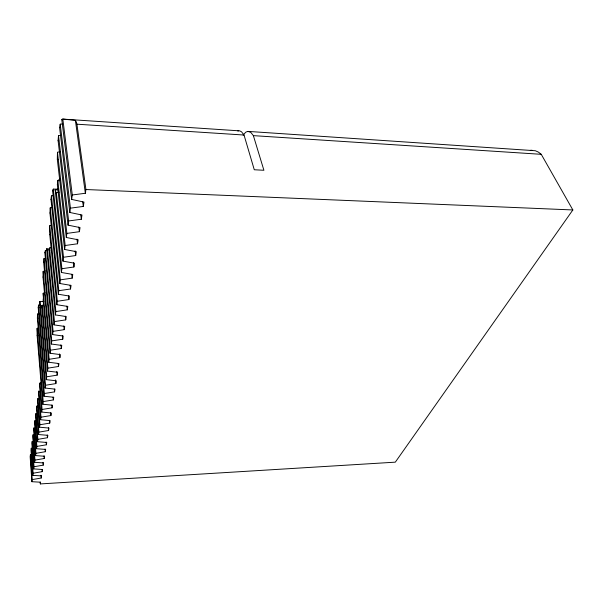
<?xml version="1.0" encoding="UTF-8"?>
<svg xmlns="http://www.w3.org/2000/svg" width="603" height="603" viewBox="0 0 603 603"><rect width="100%" height="100%" fill="white"/><g stroke="black" fill="none" stroke-linecap="round" stroke-linejoin="round"><path stroke-width="0.9" d="M51.345 247.705L49.544 247.954L49.114 251.413L55.393 314.924L66.247 316.567L65.735 319.884L54.458 321.587L53.991 324.874L64.725 326.434L64.22 329.668L53.079 331.364L52.627 334.575L63.232 336.059L62.742 339.21L51.737 340.906L51.293 344.034L61.777 345.444L61.302 348.526L50.426 350.207L49.996 353.26L60.36 354.602L59.893 357.609L49.145 359.29L48.73 362.267L58.973 363.549L58.514 366.481L47.901 368.154L47.486 371.064L57.617 372.277L57.172 375.141L46.68 376.807L46.28 379.649L56.298 380.802L55.86 383.598L45.489 385.264L45.097 388.038L55.009 389.131L54.587 391.867L44.328 393.525L43.944 396.231L53.742 397.271L53.335 399.94L43.19 401.598L42.813 404.244L52.514 405.224L52.107 407.839L42.074 409.482L41.713 412.075L51.308 413.002L50.916 415.557L40.989 417.201L40.635 419.733L50.132 420.608L49.74 423.11L39.926 424.746L39.579 427.218L48.979 428.055L48.594 430.497L38.886 432.125L38.547 434.544L47.848 435.328L47.479 437.725L37.868 439.346L37.537 441.713L46.748 442.459L46.378 444.795L36.873 446.408L36.549 448.73L45.662 449.431L45.308 451.722L35.901 453.328L35.585 455.604L44.607 456.26L44.26 458.506L34.951 460.104L34.635 462.328L43.567 462.946L43.228 465.147L34.017 466.737L33.708 468.915L42.557 469.496L42.218 471.652L33.097 473.234L32.796 475.375L41.562 475.91L41.23 478.021L32.2 479.604L31.906 481.699L40.589 482.204L40.318 483.923L395.312 462.162L572.85 209.957L541.245 154.315L538.449 152.137L535.336 150.735L247.969 131.394L245.986 132.034L243.115 134.959M59.019 192.191L56.358 192.545L56.192 193.849A39.376 4.522 -89.7 0 0 55.167 189.998L58.099 189.749M36.625 420.389L34.929 420.668L34.612 423.035L36.549 448.73M38.592 405.827L36.858 406.105L36.534 408.578L38.547 434.544M39.61 398.304L37.853 398.591L37.522 401.116L39.579 427.218M41.705 382.777L39.919 383.063L39.564 385.694L41.713 412.075M55.393 314.924L55.868 311.555L49.544 247.954M55.868 311.555L67.295 309.852L67.815 306.445L56.833 304.719L57.323 301.259L49.657 225.801L51.647 225.153M57.323 301.259L68.885 299.555L69.428 296.058L58.31 294.249L58.808 290.699L50.222 207.862L52.257 207.485M58.808 290.699L70.521 288.988L71.079 285.4L59.825 283.5L60.338 279.852L51.443 195.885L53.524 195.666M60.338 279.852L72.202 278.134L72.775 274.455L61.378 272.458L61.905 268.712L53.29 189.116L58.287 189.101M61.905 268.712L73.928 266.993L74.516 263.217L62.976 261.114L63.519 257.262L56.358 192.545M63.519 257.262L75.707 255.544L76.31 251.662L64.619 249.461L65.177 245.504L57.828 180.583L60.308 178.714M65.177 245.504L77.531 243.785L78.149 239.79L66.307 237.476L66.88 233.406L57.473 152.28L60.353 151.617M66.88 233.406L79.4 231.688L80.041 227.58L68.041 225.145L68.629 220.962L58.506 135.69L60.715 135.389M68.629 220.962L81.33 219.243L81.985 215.015L69.827 212.467L70.43 208.156L60.217 124.165L62.478 124.03M70.43 208.156L83.312 206.437L83.99 202.088L71.667 199.412L72.292 194.98L62.825 119.093L239.723 130.866L241.562 131.831L244.027 135.034L254.285 169.76L263.903 170.265L253.373 135.637L250.84 132.441L247.969 131.394M72.292 194.98L85.355 193.261L85.935 189.53L76.935 124.195A42.451 5.646 -89 0 0 75.39 120.359L62.825 119.093A40.733 4.945 -89.1 0 0 61.8 119.688L71.667 199.412M48.73 362.267L43.13 300.083L43.386 298.04A36.994 4.017 90 0 1 43.175 293.307L44.961 292.267M42.813 404.244L37.122 335.381A33.142 3.377 89.6 0 1 37.107 328.364L38.283 327.972M47.486 371.064L41.69 305.472L43.665 304.899M49.996 353.26L43.017 277.056A34.077 3.686 90 0 1 43.16 271.365L45.052 270.898M43.944 396.231L37.371 318.037A30.972 3.151 89.6 0 1 37.605 313.982L38.811 313.748M237.801 130.972L238.765 130.783M51.293 344.034L43.665 262.222A32.622 3.528 90 0 1 44.004 258.529L45.715 258.272M45.097 388.038L38.223 307.53A30.587 3.105 89.6 0 1 38.6 305.088L39.828 304.952M530.308 150.343L532.012 150.237M52.627 334.575L44.841 252.71A33.029 3.573 90 0 1 45.353 250.652L47.328 250.531M46.28 379.649L39.527 301.937A31.914 3.241 89.6 0 1 40.1 301.485L43.876 301.53M53.991 324.874L46.619 248.82L49.732 248.888M85.935 189.53L572.85 209.957M59.697 180.666L57.828 180.583L57.33 184.608L64.619 249.461M39.527 301.937L40.115 301.967M76.935 124.195L244.027 135.034M253.373 135.637L541.245 154.315M46.619 248.82A35.268 3.814 89.9 0 1 47.456 249.838L49.891 250.147M61.8 119.688L62.508 119.778M61.378 272.458L52.589 190.669L53.252 190.759M44.841 252.71L45.466 252.8M38.223 307.53L38.999 307.643M51.443 195.885A35.012 4.017 -89.6 0 0 50.976 199.344L51.632 199.487M43.665 262.222L44.283 262.358M60.217 124.165A38.373 4.651 -89.1 0 0 59.569 127.459L60.277 127.617M37.371 318.037L37.959 318.165M58.506 135.69A38.14 4.62 -89.1 0 0 58.084 140.605L58.793 140.808M50.222 207.862A35.675 4.093 -89.6 0 0 49.943 212.995L50.607 213.191M43.017 277.056L43.642 277.259M57.473 152.28A40.084 4.869 -89.1 0 0 57.323 159.38L58.039 159.659M37.122 335.381L38.027 335.758M49.657 225.801A38.419 4.417 -89.6 0 0 49.755 234.575L50.81 235.11M75.39 120.359L85.355 193.261M82.694 201.779L83.312 206.437M80.727 214.615L81.33 219.243M78.812 227.03L79.4 231.688M76.95 239.12L77.531 243.785M75.141 250.871L75.707 255.544M59.569 127.459L69.827 212.467M73.385 262.365L73.928 266.993M58.084 140.605L68.041 225.145M71.772 274.433L72.202 278.134M57.323 159.38L66.307 237.476M70.099 285.249L70.521 288.988M68.471 295.839L68.885 299.555M55.167 189.998L62.976 261.114M66.888 306.12L67.295 309.852M65.335 316.145L65.735 319.884M50.976 199.344L59.825 283.5M63.828 325.921L64.22 329.668M49.943 212.995L58.31 294.249M62.358 335.479L62.742 339.21M49.755 234.575L56.833 304.719M60.918 344.78L61.302 348.526M59.524 353.908L59.893 357.609M47.456 249.838L54.458 321.587M58.242 363.669L58.514 366.481M45.353 250.652L53.079 331.364M56.818 371.418L57.172 375.141M55.514 379.86L55.86 383.598M44.004 258.529L51.737 340.906M54.323 389.048L54.587 391.867M43.16 271.365L50.426 350.207M53.079 397.143L53.335 399.94M43.175 293.307L49.145 359.29M51.866 405.11L52.107 407.839M47.901 368.154L42.383 306.151L42.142 308.156A34.537 3.505 89.6 0 0 41.69 305.472M50.667 412.746L50.916 415.557M40.1 301.485L46.68 376.807M49.499 420.314L49.74 423.11M38.6 305.088L45.489 385.264M48.361 427.715L48.594 430.497M37.605 313.982L44.328 393.525M47.245 434.959L47.479 437.725M37.107 328.364L43.19 401.598M46.152 442.044L46.378 444.795M39.919 383.063L42.074 409.482M45.082 448.986L45.308 451.722M40.989 417.201L38.878 390.91L38.532 393.488L40.635 419.733M44.042 455.778L44.26 458.506M37.853 398.591L39.926 424.746M43.009 462.335L43.228 465.147M42.074 469.79L42.218 471.652M36.858 406.105L38.886 432.125M41.019 475.247L41.23 478.021M37.868 439.346L35.886 413.462L35.562 415.882L37.537 441.713M40.175 482.083L40.318 483.923M34.929 420.668L36.873 446.408M35.901 453.328L33.994 427.723L33.685 430.045L35.585 455.604M34.951 460.104L33.075 434.635L32.773 436.904L34.635 462.328M34.017 466.737L32.178 441.404L31.884 443.635L33.708 468.915M33.097 473.234L31.296 448.037L31.009 450.222L32.796 475.375M32.2 479.604L30.436 454.541L30.15 456.682L31.906 481.699M52.589 190.669A36.323 4.168 -89.6 0 1 53.29 189.116"/></g></svg>
